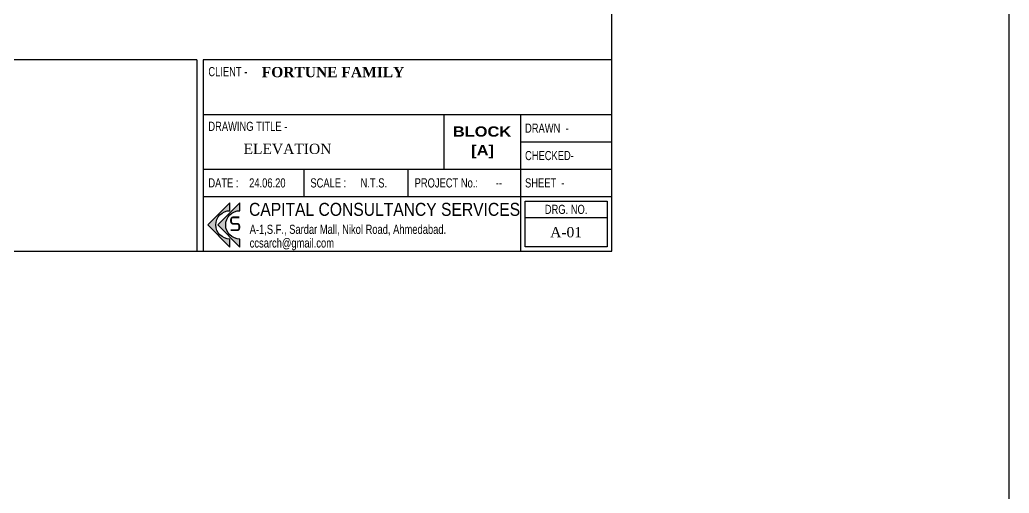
# Model space of a CAD drawing. Header units: inches. Extents: x 14331 to 14549, y 2557 to 2714.
# Drawn here: x 14518.19 to 14548.64, y 2635.64 to 2650.2 of the extents above; entities that cross this region are included whole.
import ezdxf
from ezdxf.enums import TextEntityAlignment as Align

# ---------------------------------------------------------------- set-up
doc = ezdxf.new("R2010")
doc.units = ezdxf.units.IN
doc.header["$LTSCALE"] = 0.25
doc.header["$MEASUREMENT"] = 0
for name, color, linetype in [('text-large', 7, 'Continuous'), ('text-small', 7, 'Continuous'), ('vp', 7, 'Continuous'), ('wall', 7, 'Continuous'), ('walls', 7, 'Continuous')]:
    doc.layers.add(name, color=color, linetype=linetype)
doc.styles.add('ARIAL', font='TIMES_0.TTF')
doc.styles.add('ARL', font='swisscl_0.ttf')
doc.styles.add('B', font='ARIBLK_0.TTF')
doc.styles.add('BOLD TIME', font='TIMESBD_0.TTF')
doc.styles.add('SansSerif', font='sanss__.ttf', dxfattribs={"width": 0.8})

# ---------------------------------------------------------------- blocks, each defined once
blk = doc.blocks.new('TITLE')
at = {"layer": 'text-large'}
for points in [[(-2.4884, 0.3588), (-2.4884, 0.4159), (-2.6781, 0.2261), (-2.4884, 0.0364), (-2.4884, 0.0935), (-2.4884, 0.1047, -1), (-2.4884, 0.3476)], [(-2.5931, 0.2261), (-2.4033, 0.0364), (-2.4033, 0.0935), (-2.4033, 0.1047, -1), (-2.4033, 0.3476), (-2.4033, 0.3588), (-2.4033, 0.4159)]]:
    blk.add_hatch(color=256, dxfattribs=at).paths.add_polyline_path(points)
for points in [[(-2.4884, 0.4159), (-2.6781, 0.2261), (-2.4884, 0.0364), (-2.4884, 0.0935), (-2.4884, 0.1047, -1), (-2.4884, 0.3476), (-2.4884, 0.3588)], [(-2.4033, 0.4159), (-2.5931, 0.2261), (-2.4033, 0.0364), (-2.4033, 0.0935), (-2.4033, 0.1047, -1), (-2.4033, 0.3476), (-2.4033, 0.3588)]]:
    blk.add_lwpolyline(points, format="xyb", close=True, dxfattribs=at)
at = {"layer": 'text-small', "color": 174, "true_color": 0x00008f, "const_width": 0.015}
blk.add_lwpolyline([(-2.4076, 0.2911), (-2.4592, 0.2911, 0.414214), (-2.4792, 0.2711), (-2.4792, 0.2558, 0.414214), (-2.4592, 0.2358), (-2.4282, 0.2358, -0.414214), (-2.4082, 0.2158), (-2.4082, 0.2, -0.414214), (-2.4282, 0.18), (-2.4832, 0.18)], format="xyb", dxfattribs=at)
at = {"layer": 'text-large', "style": 'SansSerif', "width": 0.861038}
blk.add_text(' CAPITAL CONSULTANCY SERVICES', height=0.111328, dxfattribs=at).set_placement((-2.3621, 0.3036))
at = {"layer": 'text-small', "color": 174, "true_color": 0x00008f, "style": 'ARL'}
for s, p in [('A-1,S.F., Sardar Mall, Nikol Road, Ahmedabad.', (-2.3194, 0.1492)), ('ccsarch@gmail.com', (-2.3194, 0.0322))]:
    blk.add_text(s, height=0.078125, dxfattribs=at).set_placement(p)

msp = doc.modelspace()

# ---------------------------------------------------------------- linework, layer by layer
at = {"layer": 'text-small'}
msp.add_line((14533.739, 2644.12), (14536.265, 2644.12), dxfattribs=at)
for points in [[(14523.832, 2643.083), (14536.405, 2643.083), (14536.405, 2648.976), (14523.832, 2648.976)], [(14533.739, 2644.626), (14536.265, 2644.626), (14536.265, 2643.223), (14533.739, 2643.223)]]:
    msp.add_lwpolyline(points, close=True, dxfattribs=at)
at = {"layer": 'vp', "color": 1}
for p, q in [((14523.832, 2647.292), (14536.405, 2647.292)), ((14531.255, 2645.608), (14531.255, 2647.292)), ((14533.599, 2647.292), (14533.599, 2644.766)), ((14533.599, 2646.45), (14536.405, 2646.45)), ((14523.832, 2645.608), (14536.405, 2645.608)), ((14526.944, 2644.766), (14526.944, 2645.608)), ((14530.146, 2644.766), (14530.146, 2645.608)), ((14523.832, 2644.766), (14536.405, 2644.766)), ((14533.599, 2644.766), (14533.599, 2643.083))]:
    msp.add_line(p, q, dxfattribs=at)
at = {"layer": 'vp'}
msp.add_line((14529.295, 2644.778), (14529.295, 2644.766), dxfattribs=at)
msp.add_line((14529.295, 2644.778), (14529.295, 2644.766), dxfattribs=at)
at = {"layer": 'wall'}
for q in [(14498.237, 2648.976), (14523.641, 2643.083)]:
    msp.add_line((14523.641, 2648.976), q, dxfattribs=at)
msp.add_lwpolyline([(14536.405, 2697.058), (14498.237, 2697.058), (14498.237, 2643.083), (14536.405, 2643.083)], close=True, dxfattribs=at)
at = {"layer": 'walls'}
msp.add_lwpolyline([(14331.347, 2557.016), (14548.635, 2557.016), (14548.635, 2714.267), (14331.347, 2714.267)], close=True, dxfattribs=at)

# ---------------------------------------------------------------- block references
at = {"xscale": 3.592193438448199, "yscale": 3.592193438448199, "zscale": 3.592193438448199}
msp.add_blockref('TITLE', (14533.599, 2643.083), dxfattribs=at)

# ---------------------------------------------------------------- texts
at = {"layer": 'text-small'}
for s, height, style, p in [('CLIENT -', 0.2806, 'ARL', (14523.996, 2648.47)), ('FORTUNE FAMILY ', 0.31572, 'BOLD TIME', (14525.639, 2648.438)), ('DRAWING TITLE -', 0.28064, 'ARL', (14523.996, 2646.787)), ('BLOCK', 0.3157, 'B', (14531.518, 2646.609)), ('ELEVATION ', 0.3157, 'ARIAL', (14525.079, 2646.077)), ('[A]', 0.3157, 'B', (14532.083, 2646.034))]:
    msp.add_text(s, height=height, dxfattribs=dict(at, style=style)).set_placement(p)
at = {"layer": 'text-small', "style": 'ARL'}
for s, height, p in [('DRAWN  -', 0.2806, (14533.739, 2646.871)), ('CHECKED-', 0.2806, (14533.739, 2646.029)), ('DATE :', 0.2806, (14523.996, 2645.187)), ('24.06.20', 0.2806, (14525.251, 2645.187)), ('SCALE :', 0.2806, (14527.135, 2645.187)), ('N.T.S.', 0.2806, (14528.68, 2645.187)), ('PROJECT No.:', 0.28064, (14530.342, 2645.187)), ('SHEET  -', 0.2806, (14533.739, 2645.187)), ('--', 0.2806, (14532.838, 2645.187))]:
    msp.add_text(s, height=height, dxfattribs=at).set_placement(p, align=Align.MIDDLE_LEFT)
at = {"layer": 'text-small'}
for s, height, style, p in [('DRG. NO.', 0.2806, 'ARL', (14535.002, 2644.373)), ('A-01', 0.3157, 'ARIAL', (14535.002, 2643.671))]:
    msp.add_text(s, height=height, dxfattribs=dict(at, style=style)).set_placement(p, align=Align.MIDDLE_CENTER)

doc.saveas('drawing.dxf')
